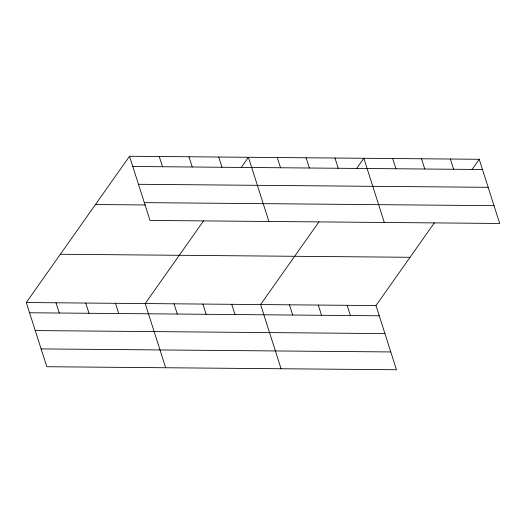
<?xml version="1.0" encoding="UTF-8"?>
<svg xmlns="http://www.w3.org/2000/svg" width="526" height="526" viewBox="0 0 526 526"><rect width="100%" height="100%" fill="white"/><g stroke="black" fill="none" stroke-linecap="round" stroke-linejoin="round"><path stroke-width="0.79" d="M434.384 222.8L375.985 305.56L396.472 369.745L46.781 366.721L26.3 302.535L129.528 156.255L479.219 159.279L499.7 223.465L150.015 220.44L129.528 156.255M203.595 220.808L145.196 303.561L165.677 367.746M241.329 167.34L248.423 157.287L268.904 221.472M318.993 221.808L260.587 304.561L281.075 368.746M356.72 168.34L363.821 158.28L384.302 222.465M472.118 169.339L479.219 159.279M132.795 166.486L482.48 169.51M138.476 184.291L488.161 187.315M144.328 202.635L494.019 205.659M95.462 204.529L145.268 204.956M60.365 254.262L410.05 257.286M26.3 302.535L375.985 305.56M29.568 312.766L379.253 315.784M35.249 330.571L384.933 333.589M41.1 348.916L390.785 351.94M450.368 159.03L453.629 169.26M421.517 158.78L424.784 169.01M392.666 158.53L395.933 168.761M334.97 158.03L338.238 168.261M306.119 157.78L309.387 168.011M347.14 305.31L350.401 315.534M277.274 157.53L280.536 167.761M318.289 305.06L321.55 315.291M289.438 304.81L292.706 315.041M218.698 157.024L221.965 167.255M188.979 156.768L192.24 166.998M231.742 304.311L235.004 314.541M159.253 156.511L162.514 166.742M202.891 304.061L206.159 314.292M174.04 303.811L177.308 314.042M115.47 303.305L118.731 313.535M85.745 303.048L89.012 313.279M56.026 302.792L59.287 313.023"/></g></svg>
